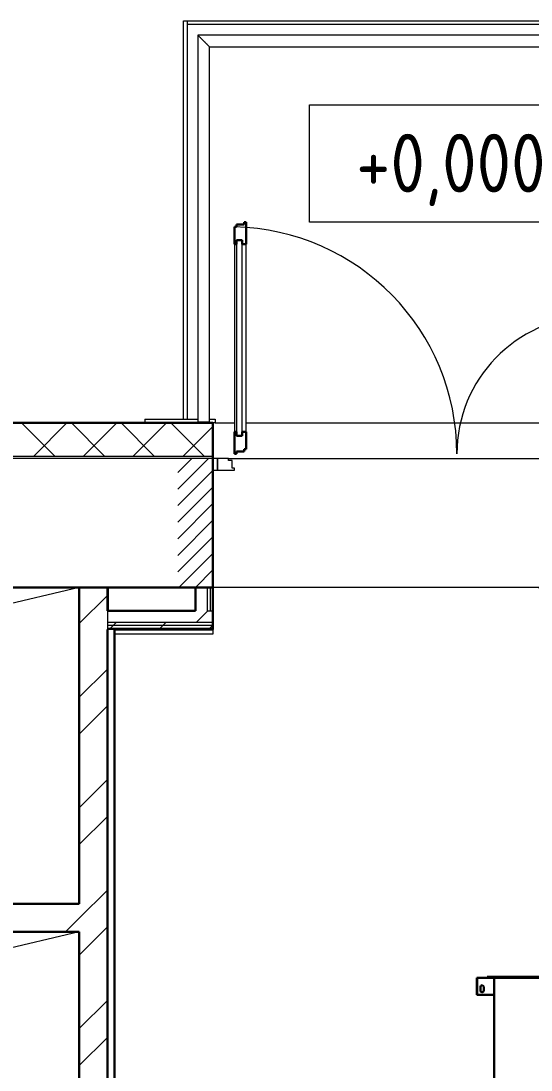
# Model space of a CAD drawing. Header units: millimetres. Extents: x -88595 to 880822, y -1054509 to -148035.
# Drawn here: x 184155 to 186329, y -237912 to -233435 of the extents above; entities that cross this region are included whole.
import ezdxf

# ---------------------------------------------------------------- set-up
doc = ezdxf.new("R2010")
doc.units = ezdxf.units.MM
doc.linetypes.add('ADSK_Линия сетки', pattern=[25, 20, -2.5, 0, -2.5])
doc.linetypes.add('ADSK_Штриховая_ш2 п1_5', pattern=[4.5, 3, -1.5])
for name, color, linetype, lineweight in [('Аннотация', 7, 'Continuous', 20), ('Двери', 7, 'Continuous', 9), ('Лестницы', 7, 'Continuous', 9), ('Оборудование', 7, 'Continuous', 18), ('Ограждение', 7, 'Continuous', 9), ('Оси', 7, 'Continuous', 9), ('Отметки', 7, 'Continuous', 9), ('Стены внутренние', 7, 'Continuous', 18), ('Стены наружные', 7, 'Continuous', 18), ('Стены штриховка', 7, 'Continuous', 9)]:
    doc.layers.add(name, color=color, linetype=linetype, lineweight=lineweight)
doc.layers.add('Двери открывание', color=7, linetype='Continuous', lineweight=9, true_color=0xc0c0c0)
doc.styles.add('GOST Common_3', font='GOST_Common.ttf', dxfattribs={"width": 0.9, "height": 2.5})

# ---------------------------------------------------------------- blocks, each defined once
blk = doc.blocks.new('$0$ADSK_Канальный блок кондиционера1 - AD242MJERAB-3267365-В_Координация_1 этаж ОВ3')
at = {"layer": 'Оборудование', "color": 150, "lineweight": 30, "true_color": 0x0080ff}
for p, q in [((-599, 0), (-599, -72)), ((-597, 0), (-599, 0)), ((-597, 0), (-599, 0)), ((-599, 0), (-599, -72)), ((-597, 0), (-596, 0)), ((-597, 0), (-525, 0)), ((-597, 0), (-597, -72)), ((-525, 0), (-596, 0)), ((505, 5), (-555, 5)), ((-555, 5), (505, 5)), ((-555, 5), (-555, 0)), ((-555, 5), (-555, 0)), ((505, 0), (-555, 0)), ((-555, 0), (505, 0)), ((525, 0), (-525, 0)), ((-525, 0), (525, 0)), ((-525, 0), (-525, -697)), ((-525, 0), (-525, -697)), ((-525, -72), (-525, 0)), ((-525, 0), (-525, -72)), ((505, 0), (505, 5)), ((505, 5), (505, 0)), ((525, -697), (525, 0)), ((525, 0), (525, -697)), ((525, 0), (597, 0)), ((596, 0), (525, 0)), ((525, -72), (525, 0)), ((525, 0), (525, -72)), ((596, 0), (597, 0)), ((599, 0), (597, 0)), ((599, 0), (597, 0)), ((597, 0), (597, -72)), ((599, -72), (599, 0)), ((599, 0), (599, -72)), ((-583, -54), (-583, -38)), ((-583, -38), (-583, -54)), ((-569, -38), (-569, -54)), ((-569, -54), (-569, -38)), ((569, -38), (569, -54)), ((569, -54), (569, -38)), ((583, -54), (583, -38)), ((583, -38), (583, -54)), ((-599, -72), (-597, -72)), ((-599, -72), (-597, -72)), ((-525, -72), (-597, -72)), ((-596, -72), (-597, -72)), ((-596, -72), (-525, -72)), ((525, -72), (596, -72)), ((597, -72), (525, -72)), ((615, -87), (525, -87)), ((525, -87), (525, -287)), ((525, -287), (525, -87)), ((525, -87), (615, -87)), ((597, -72), (596, -72)), ((597, -72), (599, -72)), ((597, -72), (599, -72)), ((615, -287), (615, -87)), ((615, -87), (615, -287)), ((525, -287), (615, -287)), ((615, -287), (525, -287)), ((550, -414.5), (525, -414.5)), ((525, -414.5), (525, -439.5)), ((525, -414.5), (525, -439.5)), ((525, -439.5), (550, -439.5)), ((550, -439.5), (550, -414.5)), ((550, -439.5), (550, -414.5)), ((582, -506.25), (525, -506.25)), ((525, -506.25), (525, -515.75)), ((525, -506.25), (525, -515.75)), ((525, -515.75), (582, -515.75)), ((582, -515.75), (582, -506.25)), ((582, -515.75), (582, -506.25)), ((582, -573.06), (525, -573.06)), ((525, -573.06), (525, -588.94)), ((525, -573.06), (525, -588.94)), ((582, -588.94), (582, -573.06)), ((582, -588.94), (582, -573.06)), ((525, -588.94), (582, -588.94)), ((-599, -645), (-599, -697)), ((-597, -645), (-599, -645)), ((-597, -645), (-599, -645)), ((-599, -645), (-599, -697)), ((-597, -645), (-596, -645)), ((-597, -645), (-525, -645)), ((-597, -645), (-597, -697)), ((-525, -645), (-596, -645)), ((-583, -679), (-583, -663)), ((-583, -663), (-583, -679)), ((-569, -663), (-569, -679)), ((-569, -679), (-569, -663)), ((-525, -645), (-525, -697)), ((-525, -697), (-525, -645)), ((525, -645), (597, -645)), ((596, -645), (525, -645)), ((525, -645), (525, -697)), ((525, -697), (525, -645)), ((569, -663), (569, -679)), ((569, -679), (569, -663)), ((583, -679), (583, -663)), ((583, -663), (583, -679)), ((596, -645), (597, -645)), ((599, -645), (597, -645)), ((599, -645), (597, -645)), ((597, -645), (597, -697)), ((599, -697), (599, -645)), ((599, -645), (599, -697)), ((-599, -697), (-597, -697)), ((-599, -697), (-597, -697)), ((-525, -697), (-597, -697)), ((-596, -697), (-597, -697)), ((-596, -697), (-525, -697)), ((505, -697), (-555, -697)), ((-555, -697), (505, -697)), ((-555, -697), (-555, -720)), ((-555, -697), (-555, -720)), ((525, -697), (-525, -697)), ((-525, -697), (525, -697)), ((505, -720), (505, -697)), ((505, -697), (505, -720)), ((525, -697), (596, -697)), ((597, -697), (525, -697)), ((597, -697), (596, -697)), ((597, -697), (599, -697)), ((597, -697), (599, -697)), ((505, -720), (-555, -720)), ((-555, -720), (505, -720))]:
    blk.add_line(p, q, dxfattribs=at)
for centre, start, end in [((-576, -38), 360, 180), ((-576, -38), 360, 180), ((576, -38), 0, 180), ((576, -38), 0, 180), ((-576, -54), 180, 0), ((-576, -54), 180, 360), ((576, -54), 180, 360), ((576, -54), 180, 0), ((-576, -663), 0, 180), ((-576, -663), 0, 180), ((576, -663), 0, 180), ((576, -663), 0, 180), ((-576, -679), 180, 0), ((-576, -679), 180, 0), ((576, -679), 180, 0), ((576, -679), 180, 0)]:
    blk.add_arc(centre, 7, start, end, dxfattribs=at)
blk = doc.blocks.new('1 этаж')
at = {"layer": 'Двери', "lineweight": 18, "true_color": 0xff0000}
h = blk.add_hatch(dxfattribs=at)
h.set_pattern_fill('FP_2', color=1, style=0, pattern_type=2)
h.set_pattern_definition([(45, (221827.71, 692737.605), (-35.3553, 35.3553), [])])
h.paths.add_polyline_path([(222899.6, 692462.6), (222952.7, 692462.6), (222952.7, 693012.6), (222802.7, 693012.6), (222802.7, 692462.6)])
h.paths.add_polyline_path([(221102.7, 692462.6), (221102.7, 693012.6), (220952.7, 693012.6), (220952.7, 692462.6)])
at = {"lineweight": 18}
for p, q in [((220532.7, 692462.6), (220007.7, 692337.6)), ((220532.7, 690992.6), (220007.7, 690867.6))]:
    blk.add_line(p, q, dxfattribs=at)
at = {"layer": 'Аннотация', "lineweight": 20}
for p, q in [((221514.5, 694021.4), (221514.5, 694521.4)), ((221514.5, 694521.4), (222814.5, 694521.4)), ((222814.5, 694021.4), (221514.5, 694021.4))]:
    blk.add_line(p, q, dxfattribs=at)
at = {"layer": 'Двери', "lineweight": 30}
for p, q in [((221203.7, 694000.6), (221194.7, 694000.6)), ((221194.7, 694000.6), (221194.7, 693926.6)), ((221235.7, 694010.6), (221203.7, 694010.6)), ((221203.7, 694010.6), (221203.7, 694000.6)), ((221244.7, 694020.6), (221235.7, 694020.6)), ((221235.7, 694020.6), (221235.7, 694010.6)), ((221244.7, 693926.6), (221244.7, 694020.6)), ((221203.7, 693926.6), (221194.7, 693926.6)), ((221203.7, 693944.6), (221203.7, 693926.6)), ((221227.7, 693944.6), (221203.7, 693944.6)), ((221227.7, 693926.6), (221227.7, 693944.6)), ((221244.7, 693926.6), (221227.7, 693926.6)), ((221194.7, 693126.6), (221194.7, 693032.6)), ((221203.7, 693126.6), (221194.7, 693126.6)), ((221203.7, 693108.6), (221203.7, 693126.6)), ((221227.7, 693108.6), (221203.7, 693108.6)), ((221227.7, 693126.6), (221227.7, 693108.6)), ((221244.7, 693126.6), (221227.7, 693126.6)), ((221244.7, 693052.6), (221244.7, 693126.6)), ((221194.7, 693032.6), (221203.7, 693032.6)), ((221203.7, 693032.6), (221203.7, 693042.6)), ((221203.7, 693042.6), (221235.7, 693042.6)), ((221235.7, 693042.6), (221235.7, 693052.6)), ((221235.7, 693052.6), (221244.7, 693052.6))]:
    blk.add_line(p, q, dxfattribs=at)
at = {"layer": 'Двери'}
for p, q in [((221194.7, 693926.6), (221194.7, 693126.6)), ((221203.7, 693944.6), (221203.7, 693108.6)), ((221227.7, 693944.6), (221203.7, 693944.6)), ((221227.7, 693108.6), (221227.7, 693944.6)), ((221244.7, 693126.6), (221244.7, 693926.6)), ((221203.7, 693108.6), (221227.7, 693108.6)), ((221102.7, 693012.6), (221102.7, 692962.6)), ((221122.7, 693012.6), (221102.7, 693012.6)), ((221122.7, 692962.6), (221122.7, 693012.6)), ((221169.7, 693012.6), (221122.7, 693012.6)), ((221122.7, 693012.6), (221122.7, 692962.6)), ((221169.7, 693003.6), (221169.7, 693012.6)), ((221184.7, 693003.6), (221169.7, 693003.6)), ((221184.7, 692971.6), (221184.7, 693003.6)), ((221194.7, 692971.6), (221184.7, 692971.6)), ((221194.7, 692962.6), (221194.7, 692971.6)), ((221102.7, 692962.6), (221122.7, 692962.6)), ((221122.7, 692962.6), (221194.7, 692962.6))]:
    blk.add_line(p, q, dxfattribs=at)
at = {"layer": 'Двери', "linetype": 'ADSK_Штриховая_ш2 п1_5'}
for p, q in [((221102.7, 693012.6), (220952.7, 693012.6)), ((221102.7, 692462.6), (221102.7, 693012.6)), ((220952.7, 692462.6), (221102.7, 692462.6))]:
    blk.add_line(p, q, dxfattribs=at)
at = {"layer": 'Двери открывание'}
for centre, radius, start, end in [((221174.7, 693032.6), 968, 0, 88.8161), ((222730.7, 693032.6), 588, 91.9492, 180)]:
    blk.add_arc(centre, radius, start, end, dxfattribs=at)
at = {"layer": 'Лестницы'}
for p, q in [((220992.7, 694864.6), (220992.7, 693179.6)), ((223292.7, 694864.6), (220992.7, 694864.6)), ((221169.7, 693012.6), (222735.7, 693012.6))]:
    blk.add_line(p, q, dxfattribs=at)
at = {"layer": 'Ограждение'}
for p, q in [((223292.7, 694819.6), (221037.7, 694819.6)), ((221037.7, 694819.6), (221037.7, 693169.6)), ((221087.7, 694769.6), (223292.7, 694769.6)), ((221087.7, 693169.6), (221087.7, 694769.6)), ((221037.7, 693169.6), (221087.7, 693169.6)), ((220652.7, 692437.6), (220657.7, 692437.6)), ((220657.7, 692362.6), (220657.7, 692462.6)), ((221102.7, 692262.6), (220682.7, 692262.6)), ((221102.7, 692282.6), (221102.7, 692262.6))]:
    blk.add_line(p, q, dxfattribs=at)
blk.add_open_spline([(221037.7, 694819.6), (221037.7, 694819.6), (221038.1, 694819.2), (221039.6, 694817.8), (221041, 694816.3), (221042.5, 694814.8), (221043.9, 694813.4), (221045.4, 694811.9), (221047.5, 694809.9), (221049.7, 694807.6), (221051.6, 694805.7), (221053.1, 694804.2), (221054.7, 694802.6), (221056.2, 694801.1), (221057.8, 694799.5), (221059.4, 694797.9), (221061.1, 694796.2), (221062.7, 694794.6), (221064.3, 694793), (221066, 694791.3), (221067.6, 694789.7), (221069.2, 694788.1), (221070.7, 694786.6), (221072.3, 694785), (221073.8, 694783.5), (221075.2, 694782.1), (221076.6, 694780.7), (221078.4, 694778.9), (221080, 694777.3), (221081.5, 694775.8), (221082.9, 694774.4), (221084.4, 694772.9), (221085.9, 694771.4), (221087.3, 694770), (221087.7, 694769.6), (221087.7, 694769.6)], degree=3, knots=[0, 0, 0, 0, 0.083333, 0.125, 0.166667, 0.208333, 0.229167, 0.25, 0.291667, 0.333333, 0.354167, 0.375, 0.395833, 0.416667, 0.4375, 0.458333, 0.479167, 0.5, 0.520833, 0.541667, 0.5625, 0.583333, 0.604167, 0.625, 0.645833, 0.666667, 0.6875, 0.708333, 0.75, 0.770833, 0.791667, 0.833333, 0.875, 0.916667, 1, 1, 1, 1], dxfattribs=at)
at = {"layer": 'Оси', "linetype": 'ADSK_Линия сетки', "ltscale": 100}
blk.add_line((247242.7, 692462.6), (175520.4, 692462.6), dxfattribs=at)
at = {"layer": 'Стены внутренние', "lineweight": 30}
for p, q in [((221102.7, 693164.6), (218732.8, 693164.6)), ((221102.7, 693022.6), (221102.7, 693164.6)), ((221102.7, 692462.6), (221102.7, 693012.6)), ((220532.7, 692462.6), (219832.7, 692462.6)), ((221027.7, 692462.6), (220652.7, 692462.6))]:
    blk.add_line(p, q, dxfattribs=at)
at = {"layer": 'Стены внутренние', "linetype": 'Continuous', "lineweight": 9}
for p, q in [((220428.2, 693022.6), (220288.2, 693162.6)), ((220338.7, 693022.6), (220478.7, 693162.6)), ((220640.4, 693022.6), (220500.4, 693162.6)), ((220550.8, 693022.6), (220690.8, 693162.6)), ((220852.5, 693022.6), (220712.5, 693162.6)), ((220763, 693022.6), (220903, 693162.6)), ((221064.6, 693022.6), (220924.6, 693162.6)), ((220975.1, 693022.6), (221100.7, 693148.2)), ((221021.4, 693162.6), (221021, 693163.3))]:
    blk.add_line(p, q, dxfattribs=at)
at = {"layer": 'Стены внутренние'}
for p, q in [((221112.7, 693164.6), (221194.7, 693164.6)), ((221244.7, 693164.6), (222660.7, 693164.6)), ((221102.7, 693012.6), (219637.7, 693012.6)), ((222797.7, 692462.6), (221102.7, 692462.6))]:
    blk.add_line(p, q, dxfattribs=at)
at = {"layer": 'Стены наружные'}
for p, q in [((220977.7, 693179.6), (220977.7, 694879.6)), ((220977.7, 694879.6), (224805.7, 694879.6)), ((220992.7, 694879.6), (220992.7, 693179.6)), ((223292.7, 694864.6), (220992.7, 694864.6)), ((220812.7, 693179.6), (221037.7, 693179.6)), ((220812.7, 693179.6), (220812.7, 693164.6)), ((221087.7, 693179.6), (221112.7, 693179.6)), ((221112.7, 693164.6), (221102.7, 693164.6)), ((221112.7, 693179.6), (221112.7, 693164.6)), ((220657.7, 692447.6), (220652.7, 692447.6))]:
    blk.add_line(p, q, dxfattribs=at)
at = {"layer": 'Стены наружные', "lineweight": 30}
for p, q in [((221102.7, 693012.6), (221102.7, 693022.6)), ((220532.7, 692462.6), (220532.7, 691112.6)), ((220652.7, 692462.6), (220532.7, 692462.6)), ((220652.7, 692362.6), (220652.7, 692462.6)), ((221027.7, 692462.6), (221027.7, 692362.6)), ((221102.7, 692462.6), (221027.7, 692462.6)), ((221102.7, 692287.6), (221102.7, 692462.6)), ((220652.7, 692362.6), (221027.7, 692362.6)), ((220652.7, 689872.6), (220652.7, 692282.6)), ((220682.7, 692282.6), (221102.7, 692282.6)), ((220682.7, 689842.6), (220682.7, 692282.6)), ((221102.7, 692282.6), (221102.7, 692287.6)), ((220532.7, 691112.6), (219832.7, 691112.6)), ((219832.7, 690992.6), (220532.7, 690992.6)), ((220532.7, 690992.6), (220532.7, 689992.6))]:
    blk.add_line(p, q, dxfattribs=at)
at = {"layer": 'Стены наружные', "linetype": 'Continuous', "lineweight": 9}
for p, q in [((220532.7, 692308), (220652.7, 692428)), ((221031, 692312.6), (221081, 692362.6)), ((220664.4, 692287.6), (220676.9, 692300.1)), ((220676.9, 692300.1), (220689.4, 692312.6)), ((220876.5, 692287.6), (220889, 692300.1)), ((220889, 692300.1), (220901.5, 692312.6)), ((221088.6, 692287.6), (221101.1, 692300.1)), ((221101.1, 692300.1), (221102.7, 692301.7)), ((220871.5, 692282.6), (220876.5, 692287.6)), ((220532.7, 691993.7), (220652.7, 692113.7)), ((220532.7, 691836.5), (220652.7, 691956.5)), ((220532.7, 691522.2), (220652.7, 691642.2)), ((220532.7, 691365.1), (220652.7, 691485.1)), ((220532.7, 691050.8), (220652.7, 691170.8)), ((220474.6, 690992.6), (220532.7, 691050.8)), ((220532.7, 690893.6), (220652.7, 691013.6)), ((220532.7, 690579.3), (220652.7, 690699.3)), ((220532.7, 690422.1), (220652.7, 690542.1))]:
    blk.add_line(p, q, dxfattribs=at)
at = {"layer": 'Стены штриховка'}
for p, q in [((218732.8, 693162.6), (221100.7, 693162.6)), ((221100.7, 693162.6), (221100.7, 693022.6)), ((218732.8, 693022.6), (221102.7, 693022.6)), ((221077.7, 692462.6), (221077.7, 692362.6)), ((221090.2, 692462.6), (221090.2, 692362.6)), ((220652.7, 692362.6), (220652.7, 692287.6)), ((221077.7, 692362.6), (221102.7, 692362.6)), ((221102.7, 692312.6), (220652.7, 692312.6)), ((221102.7, 692300.1), (220652.7, 692300.1)), ((221102.7, 692287.6), (220652.7, 692287.6)), ((220652.7, 692287.6), (220652.7, 692282.6)), ((220652.7, 692287.6), (221102.7, 692287.6)), ((220682.7, 692282.6), (220652.7, 692282.6))]:
    blk.add_line(p, q, dxfattribs=at)
at = {"layer": 'Отметки', "style": 'GOST Common_3', "width": 0.9}
blk.add_text('+0,000', height=250, dxfattribs=at).set_placement((221713.4, 694148.1))

msp = doc.modelspace()

# ---------------------------------------------------------------- block references
at = {"layer": 'Оборудование', "color": 5, "true_color": 0x0000ff}
msp.add_blockref('1 этаж', (-36129.5, -928314.5), dxfattribs=at)
at = {"layer": 'Оборудование', "color": 150, "lineweight": 30, "true_color": 0x0080ff}
msp.add_blockref('$0$ADSK_Канальный блок кондиционера1 - AD242MJERAB-3267365-В_Координация_1 этаж ОВ3', (186696.8, -237518.8), dxfattribs=at)

doc.saveas('drawing.dxf')
